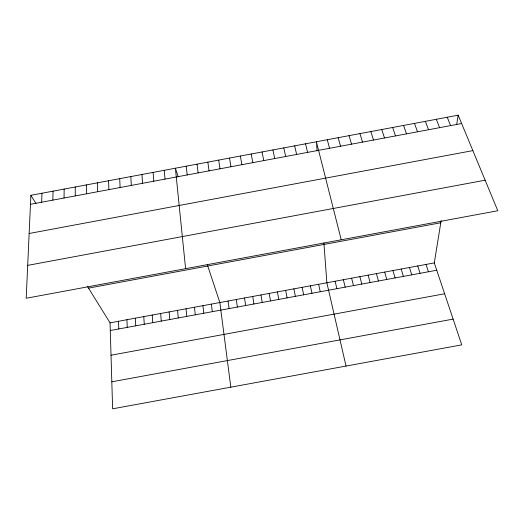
<?xml version="1.0" encoding="UTF-8"?>
<svg xmlns="http://www.w3.org/2000/svg" width="524" height="524" viewBox="0 0 524 524"><rect width="100%" height="100%" fill="white"/><g stroke="black" fill="none" stroke-linecap="round" stroke-linejoin="round"><path stroke-width="0.79" d="M75.246 195.924L75.26 186.989M64.046 198.02L64.157 189.072M52.852 200.116L53.062 191.155M41.658 202.212L41.966 193.232M30.883 195.314L26.2 298.254L497.8 210.74L458.173 115.188L30.883 195.314L35.953 203.489M87.37 286.287L110.06 322.836L112.627 408.812L461.755 344.864L434.298 262.91L441.129 220.637M456.64 124.673L458.173 115.188M30.471 204.308L461.637 123.533M29.148 233.494L472.864 150.611M27.693 265.373L485.139 180.204M88.51 288.128L440.789 222.766M110.06 322.836L434.298 262.91M110.289 330.52L436.754 270.233M111.029 355.213L444.634 293.767M111.822 381.806L453.129 319.116M447.241 117.238L450.601 125.603M436.315 119.289L439.577 127.666M425.39 121.339L428.553 129.736M414.471 123.389L417.536 131.799M403.559 125.433L406.519 133.862M392.646 127.476L395.509 135.926M178.239 176.83L175.383 168.217L185.601 268.674M207.268 264.528L219.857 302.544L230.815 387.164M426.019 264.443L428.416 271.773M381.741 129.526L384.505 137.982M417.739 265.976L420.078 273.312M370.841 131.57L373.507 140.046M409.467 267.502L411.746 274.851M401.194 269.028L403.421 276.39M359.942 133.613L362.51 142.102M392.921 270.561L395.089 277.923M349.05 135.65L351.519 144.166M384.655 272.087L386.771 279.462M376.396 273.613L378.446 281.002M338.163 137.694L340.528 146.222M368.13 275.139L370.127 282.534M327.277 139.738L329.55 148.279M359.87 276.665L361.809 284.074M351.617 278.192L353.497 285.606M341.235 239.789L316.404 141.775L317.072 150.82M343.358 279.718L345.185 287.139M305.525 143.812L307.601 152.392M335.111 281.244L336.88 288.678M346.03 366.06L326.858 282.77L323.904 242.881M294.658 145.855L296.63 154.449M318.612 284.29L320.269 291.744M283.792 147.892L285.665 156.499M310.372 285.816L311.97 293.276M302.125 287.342L303.671 294.809M272.932 149.93L274.707 158.556M293.892 288.862L295.372 296.342M262.072 151.96L263.749 160.606M285.652 290.381L287.08 297.868M277.419 291.907L278.794 299.401M251.225 153.997L252.804 162.656M269.185 293.427L270.502 300.933M240.378 156.034L241.859 164.706M260.959 294.947L262.223 302.459M252.732 296.466L253.937 303.992M229.532 158.065L230.914 166.756M244.512 297.986L245.658 305.518M218.691 160.095L219.975 168.807M236.291 299.505L237.379 307.051M228.071 301.025L229.106 308.577M207.858 162.126L209.043 170.857M197.031 164.156L198.118 172.9M211.395 304.11L212.312 311.675M202.932 305.669L203.797 313.247M186.203 166.187L187.192 174.951M194.476 307.234L195.282 314.819M186.027 308.793L186.773 316.391M177.571 310.359L178.265 317.963M164.241 170.307L165.034 179.103M169.128 311.918L169.756 319.535M153.1 172.396L153.794 181.206M160.678 313.476L161.254 321.107M152.235 315.042L152.753 322.673M141.965 174.485L142.561 183.308M143.792 316.601L144.257 324.245M130.836 176.568L131.328 185.417M135.356 318.16L135.762 325.817M126.926 319.719L127.267 327.382M119.714 178.658L120.101 187.52M118.49 321.278L118.778 328.948M108.592 180.741L108.881 189.623M97.477 182.824L97.667 191.719M86.362 184.907L86.453 193.821"/></g></svg>
